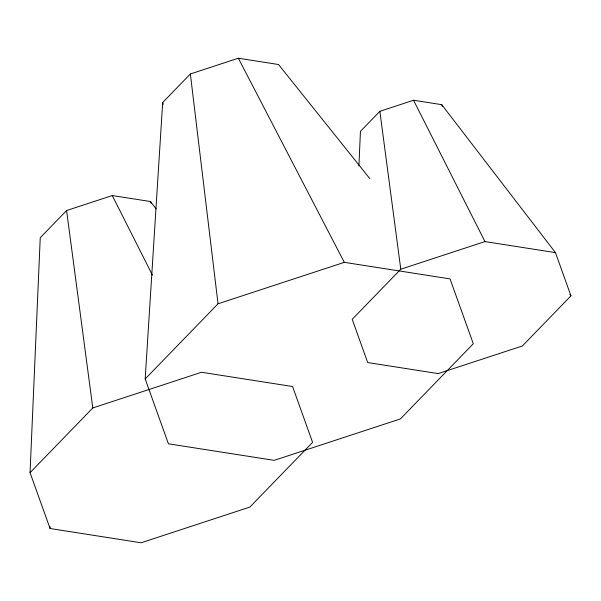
<?xml version="1.0" encoding="UTF-8"?>
<svg xmlns="http://www.w3.org/2000/svg" width="601" height="601" viewBox="0 0 601 601"><rect width="100%" height="100%" fill="white"/><g stroke="black" fill="none" stroke-linecap="round" stroke-linejoin="round"><path stroke-width="0.9" d="M30.05 472.679L92.787 407.959L201.523 372.267L292.574 386.518L312.588 442.366L249.858 507.086L141.115 542.778L50.071 528.519L30.05 472.679L40.244 237.718L66.591 210.538L112.259 195.55L150.498 201.53L156.207 208.96M358.925 165.951L360.435 131.349L379.862 111.305L413.541 100.254L441.735 104.664L555.452 252.615L570.95 295.85L522.382 345.958L438.197 373.589L367.707 362.553L352.209 319.319L400.777 269.21L484.962 241.587L555.452 252.615M145.179 378.953L218.035 303.79L344.313 262.344L450.044 278.894L473.295 343.742L400.439 418.905L274.161 460.351L168.43 443.801L145.179 378.953L162.676 102.538L190.359 73.976L238.349 58.222L278.526 64.517L369.848 178.655M569.868 294.317L570.95 295.85M238.349 58.222L344.313 262.344M413.541 100.254L484.962 241.587M112.259 195.55L152.451 275.115M441.735 104.664L442.351 106.392M162.676 102.538L163.307 104.296M150.498 201.53L151.121 203.273M66.591 210.538L92.787 407.959M379.862 111.305L400.777 269.21M190.359 73.976L218.035 303.79M50.063 526.649L50.071 528.519"/></g></svg>
